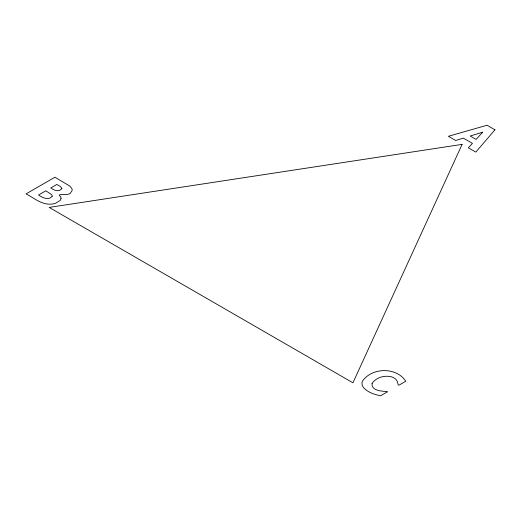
<?xml version="1.0" encoding="UTF-8"?>
<svg xmlns="http://www.w3.org/2000/svg" width="521" height="521" viewBox="0 0 521 521"><rect width="100%" height="100%" fill="white"/><g stroke="black" fill="none" stroke-linecap="round" stroke-linejoin="round"><path stroke-width="0.78" d="M372.04 383.521C371.317 390.763 381.659 391.284 386.784 391.46L387.442 391.838L380.656 395.758C374.41 394.56 367.898 392.463 363.528 387.604A17.362 10.023 0 0 1 362.473 381.092C371.987 367.331 396.546 366.836 405.774 381.255L398.891 385.227L398.148 384.804L397.412 381.626L396.247 379.731A11.449 6.61 0 0 0 390.776 376.637C384.062 375.25 375.817 377.562 372.04 383.521M61.074 198.494L60.241 200.37L55.773 203.177A10.908 6.298 0 0 1 48.512 204.134C40.013 203.633 33.337 197.531 26.05 193.897L54.933 177.218L69.716 186.036L71.774 188.4A7.854 4.533 0 0 1 70.934 192.223C69.801 196.795 54.92 192.477 60.638 196.58L61.074 198.494M61.83 188.244L61.654 188.876C58.665 192.444 53.813 190.126 50.745 187.97L56.854 184.447L60.247 186.44L61.83 188.244M462.107 144.376L352.932 382.798L49.156 207.41L462.107 144.376M52.217 196.215C48.818 200.911 42.208 197.596 38.561 195.004L45.796 190.829L51.735 194.613L52.217 196.215M494.95 129.814L475.823 152.119L468.353 147.808L472.449 143.366L463.371 138.124L455.667 140.488L448.392 136.287L487.037 125.242L494.95 129.814M482.674 132.217L476.096 139.42L470.196 136.014L482.674 132.217"/></g></svg>
